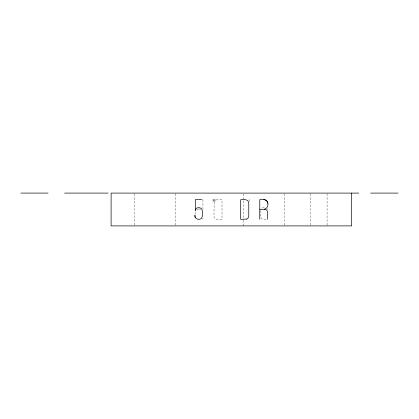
<?xml version="1.0" encoding="UTF-8"?>
<svg xmlns="http://www.w3.org/2000/svg" width="419" height="419" viewBox="0 0 419 419"><rect width="100%" height="100%" fill="white"/><g stroke="black" fill="none" stroke-linecap="round" stroke-linejoin="round"><path stroke-width="0.31" stroke-dasharray="2.1 1.57" d="M214.209 201.733L213.947 215.968A3.357 3.357 0 0 0 215.984 219.074L222.012 219.336L222.012 199.664L215.984 199.926M265.903 219.022C260.456 221.049 259.351 214.963 260.319 210.883M262.252 207.981L264.672 207.735M196.904 209.364L198.365 209.102M200.617 209.133L197.38 208.83M327.082 193.74L327.082 225.904M310.678 193.74L310.678 225.904M284.705 193.74L284.705 225.904M267.406 208.384L267.406 209.631M249.525 199.371L249.525 201.309M243.696 193.74L243.696 200.172M243.696 200.816L243.696 219.472M243.696 220.116L243.696 225.904M202.932 199.638L202.932 209.17M202.932 218.063L202.932 219.336M195.113 212.166L195.113 214.764M175.352 193.74L175.352 225.904M134.342 193.74L134.342 225.904"/><path stroke-width="0.63" d="M20.95 193.096L48.059 193.096M64.641 193.096L108.175 193.096M358.753 193.096L111.103 193.096L111.103 225.904L351.688 225.904L351.688 193.096M370.71 193.096L398.05 193.096M201.864 199.638L195.301 199.638L195.301 210.883L196.013 208.667L196.872 207.981C203.304 205.708 203.739 214.659 201.455 218.378C199.056 220.614 194.248 218.833 194.893 215.261L195.139 217.267M259.775 209.133C270.69 212.197 270.7 196.553 259.775 199.638L259.775 219.336M264.342 209.102C269.48 209.359 267.133 216.167 267.594 219.31M263.823 199.638C265.808 199.722 267.841 201.272 267.898 203.362M214.905 199.371L214.905 201.309M213.182 199.371L213.182 201.309M246.723 219.074L240.695 219.336L240.695 199.664C243.518 199.481 248.587 198.925 248.76 203.032L248.76 215.968A3.357 3.357 0 0 1 246.723 219.074"/></g></svg>
